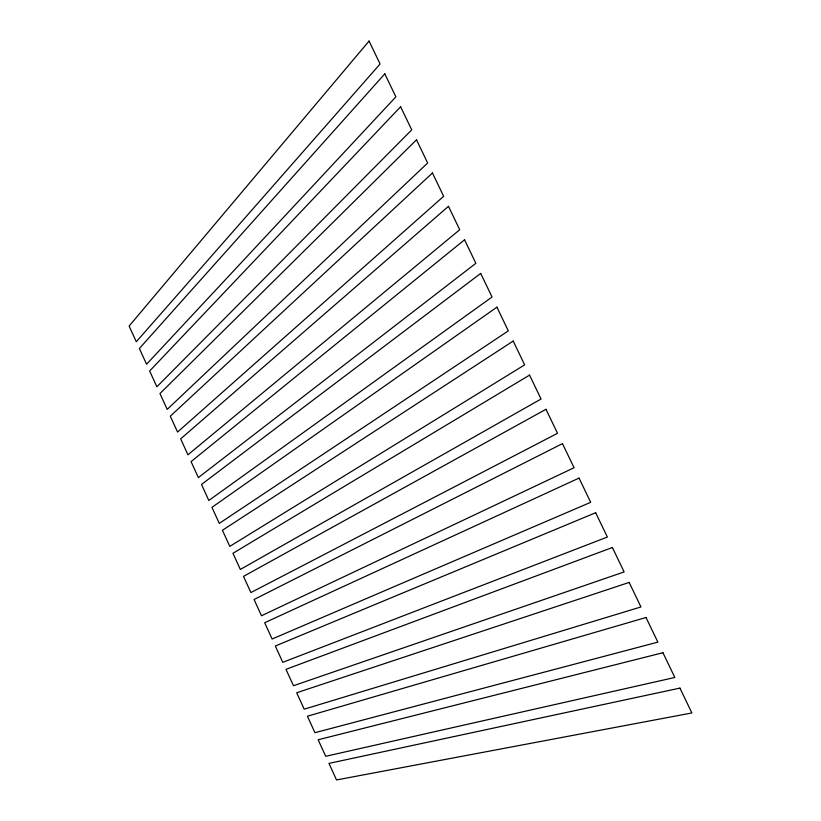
<?xml version="1.0" encoding="UTF-8"?>
<svg xmlns="http://www.w3.org/2000/svg" width="821" height="821" viewBox="0 0 821 821"><rect width="100%" height="100%" fill="white"/><g stroke="black" fill="none" stroke-linecap="round" stroke-linejoin="round"><path stroke-width="1.23" d="M369.06 41.05L129.123 326.06L136.296 341.752L380.082 63.987L369.06 41.05M384.813 73.828L139.375 348.494L146.569 364.237L395.876 96.857L384.813 73.828M400.627 106.751L149.658 370.989L156.873 386.783L411.732 129.872L400.627 106.751M416.504 139.806L159.962 393.557L167.197 409.392L427.659 163.02L416.504 139.806M432.451 172.995L170.306 416.185L177.562 432.062L443.658 196.311L432.451 172.995M448.471 206.328L180.671 438.876L187.947 454.793L459.719 229.736L448.471 206.328M464.553 239.794L191.077 461.628L198.364 477.596L475.852 263.315L464.553 239.794M480.696 273.414L201.504 484.452L208.821 500.461L492.046 297.028L480.696 273.414M496.921 307.167L211.962 507.337L219.289 523.388L508.312 330.884L496.921 307.167M513.207 341.064L222.44 530.284L229.798 546.386L524.64 364.873L513.207 341.064M529.555 375.105L232.959 553.292L240.337 569.446L541.049 399.016L529.555 375.105M545.986 409.289L243.509 576.373L250.908 592.567L557.521 433.303L545.986 409.289M562.477 443.627L254.079 599.515L261.499 615.76L574.064 467.744L562.477 443.627M579.041 478.099L264.69 622.729L272.131 639.015L590.679 502.319L579.041 478.099M595.677 512.725L275.322 646.004L282.783 662.331L607.366 537.057L595.677 512.725M612.384 547.504L285.985 669.341L293.477 685.72L624.124 571.929L612.384 547.504M629.163 582.428L296.689 692.75L304.191 709.18L640.955 606.955L629.163 582.428M646.014 617.495L307.413 716.23L314.946 732.701L657.857 642.135L646.014 617.495M662.937 652.726L318.168 739.772L325.721 756.295L674.831 677.469L662.937 652.726M679.942 688.101L328.964 763.386L336.528 779.95L691.877 712.956L679.942 688.101"/></g></svg>
